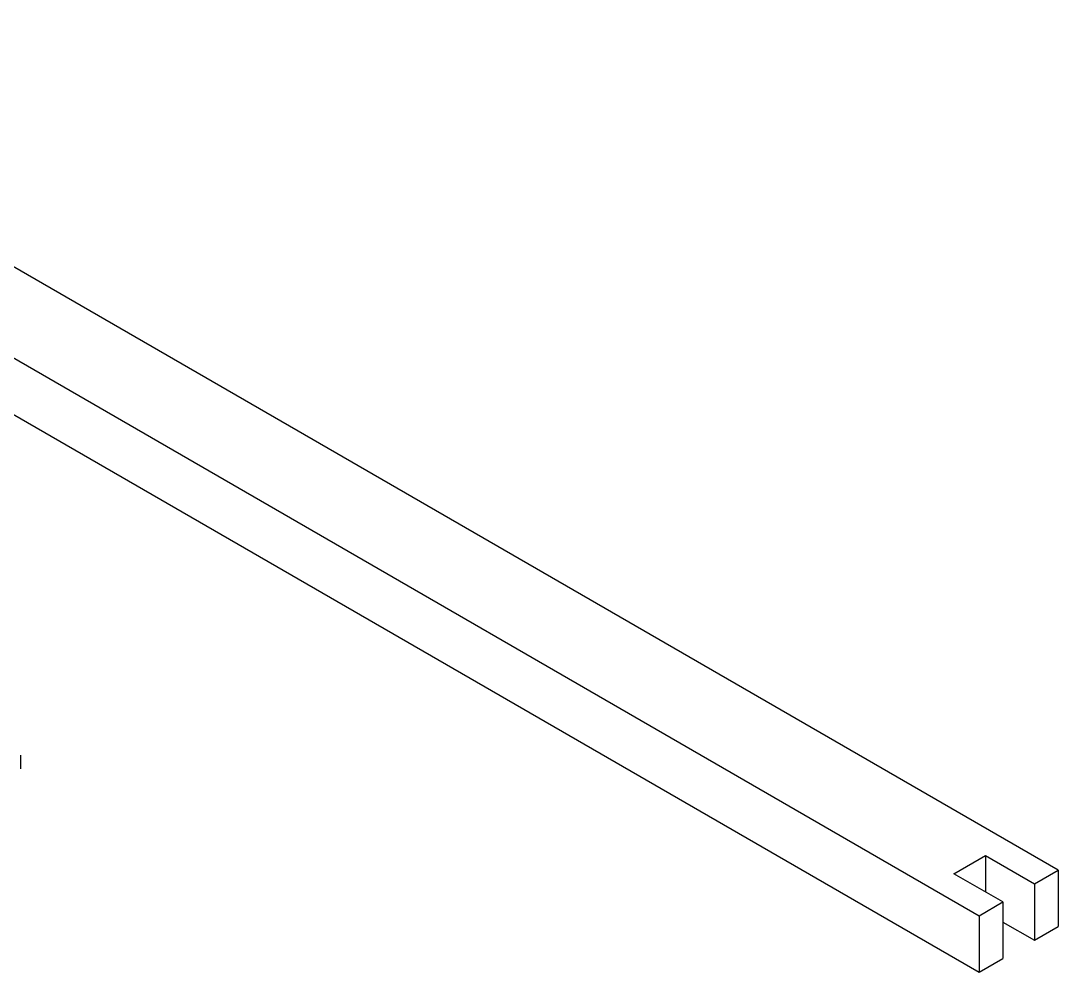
# Model space of a CAD drawing. Header units: millimetres. Extents: x 36 to 151, y 48 to 186.
# Drawn here: x 115.47 to 134.05, y 155.92 to 172.95 of the extents above; entities that cross this region are included whole.
import ezdxf

# ---------------------------------------------------------------- set-up
doc = ezdxf.new("R2010")
doc.units = ezdxf.units.MM

msp = doc.modelspace()

# ---------------------------------------------------------------- linework, layer by layer
at = {"color": 7, "linetype": 'Continuous', "lineweight": 25}
for p, q in [((134.048, 157.751), (107.716, 172.952)), ((106.302, 172.136), (132.634, 156.935)), ((106.302, 171.123), (132.634, 155.922)), ((115.473, 159.561), (115.473, 159.81)), ((132.181, 157.686), (132.747, 158.013)), ((132.747, 158.013), (133.623, 157.506)), ((132.747, 158.013), (132.747, 157.359)), ((133.623, 157.506), (134.048, 157.751)), ((134.048, 157.751), (134.048, 156.739)), ((133.058, 157.18), (132.181, 157.686)), ((133.623, 157.506), (133.623, 156.494)), ((132.634, 156.935), (133.058, 157.18)), ((133.058, 157.18), (133.058, 156.167)), ((132.634, 156.935), (132.634, 155.922)), ((133.058, 156.82), (133.623, 156.494)), ((133.623, 156.494), (134.048, 156.739)), ((132.634, 155.922), (133.058, 156.167))]:
    msp.add_line(p, q, dxfattribs=at)

doc.saveas('drawing.dxf')
